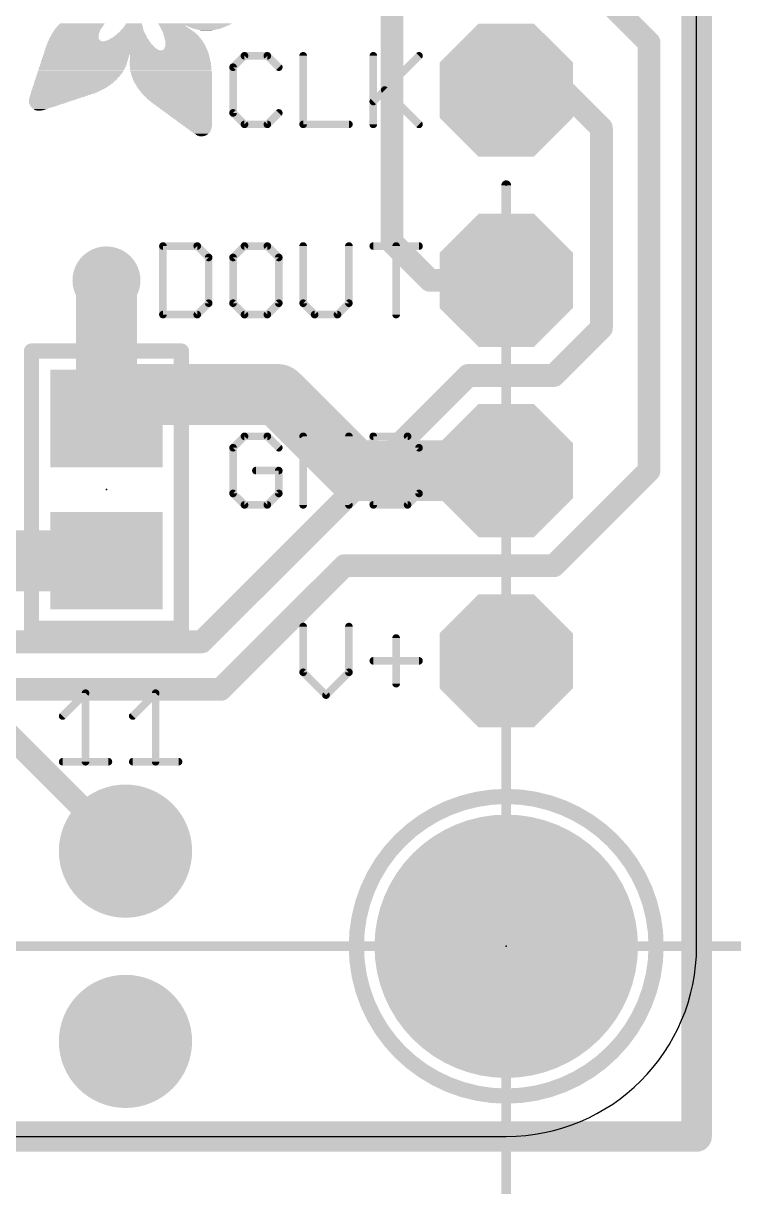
# Model space of a CAD drawing. Extents: x -11.4 to 63.7, y -19.8 to 38.7.
# Drawn here: x 41.82 to 51.3, y -0.67 to 14.86 of the extents above; entities that cross this region are included whole.
import ezdxf

# ---------------------------------------------------------------- set-up
doc = ezdxf.new("R2010")
doc.units = 0
for name, color, linetype in [('1', 12, 'CONTINUOUS'), ('16', 132, 'CONTINUOUS'), ('17', 110, 'CONTINUOUS'), ('18', 110, 'CONTINUOUS'), ('20', 53, 'CONTINUOUS'), ('21', 40, 'CONTINUOUS'), ('23', 53, 'CONTINUOUS'), ('47', 253, 'CONTINUOUS')]:
    doc.layers.add(name, color=color, linetype=linetype)

# ---------------------------------------------------------------- blocks, each defined once
blk = doc.blocks.new('RECT')
blk.add_solid([(-0.5, -0.5), (0.5, -0.5), (-0.5, 0.5), (0.5, 0.5)])
blk = doc.blocks.new('ROUNDP')
at = {"const_width": 0.5}
blk.add_lwpolyline([(0, -0.25, 1), (0, 0.25, 1), (0, -0.25)], format="xyb", dxfattribs=at)
blk = doc.blocks.new('OCTAGONP')
at = {"const_width": 0.5}
blk.add_lwpolyline([(-0.25, -0.1036), (-0.25, 0.1036), (-0.1036, 0.25), (0.1036, 0.25), (0.25, 0.1036), (0.25, -0.1036), (0.1036, -0.25), (-0.1036, -0.25), (-0.25, -0.1036), (-0.25, 0.1036)], dxfattribs=at)
blk = doc.blocks.new('ROUNDV')
at = {"const_width": 0.5}
blk.add_lwpolyline([(0, -0.25, 1), (0, 0.25, 1), (0, -0.25)], format="xyb", dxfattribs=at)

msp = doc.modelspace()

# ---------------------------------------------------------------- linework, layer by layer
at = {"layer": '1'}
for points, const_width in [([(50.8, 25.4), (50.8, 0)], 0.4064), ([(42.926, 10.094), (42.926, 11.43)], 0.8128), ([(43.114, 9.906), (42.926, 10.094)], 0.8128), ([(45.212, 9.906), (43.114, 9.906)], 0.8128), ([(46.228, 8.89), (45.212, 9.906)], 0.8128), ([(43.114, 9.906), (43.114, 9.586)], 0.3048), ([(43.114, 9.586), (42.926, 9.586)], 0.3048), ([(48.26, 8.89), (46.228, 8.89)], 0.8128), ([(41.275, 7.686), (42.926, 7.686)], 0.8128), ([(41.148, 5.842), (43.18, 3.81)], 0.3048), ([(50.8, 0), (0, 0)], 0.4064)]:
    msp.add_lwpolyline(points, dxfattribs=dict(at, const_width=const_width))
for points, const_width in [([(43.1292, 11.43, 1), (42.7228, 11.43)], 0.4064), ([(43.0697, 10.2377, 1), (42.7823, 9.9503)], 0.4064), ([(42.7228, 10.094, 1), (43.1292, 10.094)], 0.4064), ([(43.114, 10.1092, 1), (43.114, 9.7028)], 0.4064), ([(42.9703, 9.7623, 1), (43.2577, 10.0497)], 0.4064), ([(45.3557, 10.0497, 1), (45.0683, 9.7623)], 0.4064), ([(45.212, 9.7028, 1), (45.212, 10.1092)], 0.4064), ([(43.1902, 9.906, 1), (43.0378, 9.906)], 0.1524), ([(42.926, 9.6622, 1), (42.926, 9.5098)], 0.1524), ([(43.0378, 9.586, 1), (43.1902, 9.586)], 0.1524), ([(43.114, 9.5098, 1), (43.114, 9.6622)], 0.1524), ([(46.228, 9.0932, 1), (46.228, 8.6868)], 0.4064), ([(46.0843, 8.7463, 1), (46.3717, 9.0337)], 0.4064), ([(48.26, 8.6868, 1), (48.26, 9.0932)], 0.4064), ([(42.926, 7.4828, 1), (42.926, 7.8892)], 0.4064), ([(43.1261, 3.7561, 1), (43.2339, 3.8639)], 0.1524), ([(50.8, -0.1016, 1), (50.8, 0.1016)], 0.2032), ([(50.6984, 0, 1), (50.9016, 0)], 0.2032)]:
    msp.add_lwpolyline(points, format="xyb", dxfattribs=dict(at, const_width=const_width))
at = {"layer": '16', "const_width": 0.3048}
for points in [[(50.8, 0), (50.8, 25.4)], [(46.736, 17.526), (46.736, 11.938)], [(48.26, 16.51), (50.165, 14.605)], [(50.165, 14.605), (50.165, 8.89)], [(49.022, 13.97), (48.26, 13.97)], [(49.53, 13.462), (49.022, 13.97)], [(49.53, 10.795), (49.53, 13.462)], [(46.736, 11.938), (47.244, 11.43)], [(47.244, 11.43), (48.26, 11.43)], [(48.895, 10.16), (49.53, 10.795)], [(47.752, 10.16), (44.196, 6.604)], [(47.752, 10.16), (48.895, 10.16)], [(50.165, 8.89), (48.895, 7.62)], [(46.101, 7.62), (44.45, 5.969)], [(48.895, 7.62), (46.101, 7.62)], [(44.196, 6.604), (5.969, 6.604)], [(44.45, 5.969), (5.334, 5.969)], [(0, 0), (50.8, 0)]]:
    msp.add_lwpolyline(points, dxfattribs=at)
at = {"layer": '16', "const_width": 0.1524}
for points in [[(50.2412, 14.605, 1), (50.0888, 14.605)], [(50.1111, 14.5511, 1), (50.2189, 14.6589)], [(48.26, 14.0462, 1), (48.26, 13.8938)], [(49.0759, 14.0239, 1), (48.9681, 13.9161)], [(49.022, 13.8938, 1), (49.022, 14.0462)], [(49.6062, 13.462, 1), (49.4538, 13.462)], [(49.4761, 13.4081, 1), (49.5839, 13.5159)], [(46.7899, 11.9919, 1), (46.6821, 11.8841)], [(46.6598, 11.938, 1), (46.8122, 11.938)], [(47.244, 11.5062, 1), (47.244, 11.3538)], [(47.1901, 11.3761, 1), (47.2979, 11.4839)], [(48.26, 11.3538, 1), (48.26, 11.5062)], [(49.5839, 10.7411, 1), (49.4761, 10.8489)], [(49.4538, 10.795, 1), (49.6062, 10.795)], [(47.752, 10.2362, 1), (47.752, 10.0838)], [(47.8059, 10.1061, 1), (47.6981, 10.2139)], [(48.8411, 10.2139, 1), (48.9489, 10.1061)], [(48.895, 10.0838, 1), (48.895, 10.2362)], [(50.2189, 8.8361, 1), (50.1111, 8.9439)], [(50.0888, 8.89, 1), (50.2412, 8.89)], [(46.101, 7.6962, 1), (46.101, 7.5438)], [(46.1549, 7.5661, 1), (46.0471, 7.6739)], [(48.895, 7.5438, 1), (48.895, 7.6962)], [(48.8411, 7.6739, 1), (48.9489, 7.5661)], [(44.1421, 6.6579, 1), (44.2499, 6.5501)], [(44.196, 6.5278, 1), (44.196, 6.6802)], [(44.3961, 6.0229, 1), (44.5039, 5.9151)], [(44.45, 5.8928, 1), (44.45, 6.0452)], [(50.7238, 0, 1), (50.8762, 0)], [(50.8, -0.0762, 1), (50.8, 0.0762)]]:
    msp.add_lwpolyline(points, format="xyb", dxfattribs=at)
at = {"layer": '20'}
for p, q in [((50.8, 2.54), (50.8, 22.86)), ((2.54, 0), (48.26, 0))]:
    msp.add_line(p, q, dxfattribs=at)
msp.add_arc((48.26, 2.54), 2.54, 270, 0, dxfattribs=at)
at = {"layer": '21'}
for points, const_width in [([(44.7678, 14.428), (44.6152, 14.2755)], 0.1016), ([(45.0728, 14.428), (44.7678, 14.428)], 0.1016), ([(45.2254, 14.2755), (45.0728, 14.428)], 0.1016), ([(45.5508, 14.428), (45.5508, 13.5128)], 0.1016), ([(46.4863, 14.428), (46.4863, 13.5128)], 0.1016), ([(46.4863, 13.8179), (47.0964, 14.428)], 0.1016), ([(44.6152, 14.2755), (44.6152, 13.6653)], 0.1016), ([(46.6388, 13.9704), (47.0964, 13.5128)], 0.1016), ([(44.6152, 13.6653), (44.7678, 13.5128)], 0.1016), ([(45.0728, 13.5128), (45.2254, 13.6653)], 0.1016), ([(44.7678, 13.5128), (45.0728, 13.5128)], 0.1016), ([(45.5508, 13.5128), (46.1609, 13.5128)], 0.1016), ([(43.6797, 11.888), (43.6797, 10.9728)], 0.1016), ([(44.1373, 11.888), (43.6797, 11.888)], 0.1016), ([(44.2898, 11.7355), (44.1373, 11.888)], 0.1016), ([(44.7678, 11.888), (44.6152, 11.7355)], 0.1016), ([(45.0728, 11.888), (44.7678, 11.888)], 0.1016), ([(45.2254, 11.7355), (45.0728, 11.888)], 0.1016), ([(45.5508, 11.888), (45.5508, 11.1253)], 0.1016), ([(46.1609, 11.1253), (46.1609, 11.888)], 0.1016), ([(46.4863, 11.888), (47.0964, 11.888)], 0.1016), ([(46.7913, 10.9728), (46.7913, 11.888)], 0.1016), ([(44.2898, 11.1253), (44.2898, 11.7355)], 0.1016), ([(44.6152, 11.7355), (44.6152, 11.1253)], 0.1016), ([(45.2254, 11.1253), (45.2254, 11.7355)], 0.1016), ([(44.1373, 10.9728), (44.2898, 11.1253)], 0.1016), ([(44.6152, 11.1253), (44.7678, 10.9728)], 0.1016), ([(45.0728, 10.9728), (45.2254, 11.1253)], 0.1016), ([(45.5508, 11.1253), (45.7033, 10.9728)], 0.1016), ([(46.0084, 10.9728), (46.1609, 11.1253)], 0.1016), ([(43.6797, 10.9728), (44.1373, 10.9728)], 0.1016), ([(44.7678, 10.9728), (45.0728, 10.9728)], 0.1016), ([(45.7033, 10.9728), (46.0084, 10.9728)], 0.1016), ([(41.926, 10.486), (43.926, 10.486)], 0.2032), ([(41.926, 6.786), (41.926, 10.486)], 0.2032), ([(43.926, 10.486), (43.926, 6.786)], 0.2032), ([(44.7678, 9.348), (44.6152, 9.1955)], 0.1016), ([(45.0728, 9.348), (44.7678, 9.348)], 0.1016), ([(45.2254, 9.1955), (45.0728, 9.348)], 0.1016), ([(45.5508, 8.4328), (45.5508, 9.348)], 0.1016), ([(45.5508, 9.348), (46.1609, 8.4328)], 0.1016), ([(46.1609, 8.4328), (46.1609, 9.348)], 0.1016), ([(46.4863, 9.348), (46.4863, 8.4328)], 0.1016), ([(46.9439, 9.348), (46.4863, 9.348)], 0.1016), ([(47.0964, 9.1955), (46.9439, 9.348)], 0.1016), ([(44.6152, 9.1955), (44.6152, 8.5853)], 0.1016), ([(47.0964, 8.5853), (47.0964, 9.1955)], 0.1016), ([(45.2254, 8.8904), (44.9203, 8.8904)], 0.1016), ([(45.2254, 8.5853), (45.2254, 8.8904)], 0.1016), ([(44.6152, 8.5853), (44.7678, 8.4328)], 0.1016), ([(45.0728, 8.4328), (45.2254, 8.5853)], 0.1016), ([(46.9439, 8.4328), (47.0964, 8.5853)], 0.1016), ([(44.7678, 8.4328), (45.0728, 8.4328)], 0.1016), ([(46.4863, 8.4328), (46.9439, 8.4328)], 0.1016), ([(43.926, 6.786), (41.926, 6.786)], 0.2032), ([(45.5508, 6.808), (45.5508, 6.1979)], 0.1016), ([(46.1609, 6.1979), (46.1609, 6.808)], 0.1016), ([(46.7913, 6.6555), (46.7913, 6.0453)], 0.1016), ([(46.4863, 6.3504), (47.0964, 6.3504)], 0.1016), ([(45.5508, 6.1979), (45.8558, 5.8928)], 0.1016), ([(45.8558, 5.8928), (46.1609, 6.1979)], 0.1016), ([(42.3418, 5.6139), (42.6469, 5.919)], 0.1016), ([(42.6469, 5.919), (42.6469, 5.0038)], 0.1016), ([(43.2773, 5.6139), (43.5824, 5.919)], 0.1016), ([(43.5824, 5.919), (43.5824, 5.0038)], 0.1016), ([(42.3418, 5.0038), (42.9519, 5.0038)], 0.1016), ([(43.2773, 5.0038), (43.8874, 5.0038)], 0.1016)]:
    msp.add_lwpolyline(points, dxfattribs=dict(at, const_width=const_width))
for points, const_width in [([(44.7678, 14.4534, 1), (44.7678, 14.4026)], 0.0508), ([(44.7857, 14.41, 1), (44.7498, 14.4459)], 0.0508), ([(45.0908, 14.4459, 1), (45.0549, 14.41)], 0.0508), ([(45.0728, 14.4026, 1), (45.0728, 14.4534)], 0.0508), ([(45.5762, 14.428, 1), (45.5254, 14.428)], 0.0508), ([(46.5117, 14.428, 1), (46.4609, 14.428)], 0.0508), ([(47.1144, 14.41, 1), (47.0784, 14.4459)], 0.0508), ([(44.6406, 14.2755, 1), (44.5898, 14.2755)], 0.0508), ([(44.5973, 14.2934, 1), (44.6332, 14.2575)], 0.0508), ([(45.2074, 14.2575, 1), (45.2433, 14.2934)], 0.0508), ([(46.6568, 13.9884, 1), (46.6208, 13.9524)], 0.0508), ([(46.4683, 13.8358, 1), (46.5042, 13.7999)], 0.0508), ([(44.5898, 13.6653, 1), (44.6406, 13.6653)], 0.0508), ([(44.6332, 13.6833, 1), (44.5973, 13.6474)], 0.0508), ([(45.2433, 13.6474, 1), (45.2074, 13.6833)], 0.0508), ([(44.7678, 13.5382, 1), (44.7678, 13.4874)], 0.0508), ([(44.7498, 13.4948, 1), (44.7857, 13.5308)], 0.0508), ([(45.0549, 13.5308, 1), (45.0908, 13.4948)], 0.0508), ([(45.0728, 13.4874, 1), (45.0728, 13.5382)], 0.0508), ([(45.5508, 13.5382, 1), (45.5508, 13.4874)], 0.0508), ([(45.5254, 13.5128, 1), (45.5762, 13.5128)], 0.0508), ([(46.1609, 13.4874, 1), (46.1609, 13.5382)], 0.0508), ([(46.4609, 13.5128, 1), (46.5117, 13.5128)], 0.0508), ([(47.0784, 13.4948, 1), (47.1144, 13.5308)], 0.0508), ([(43.7051, 11.888, 1), (43.6543, 11.888)], 0.0508), ([(43.6797, 11.9134, 1), (43.6797, 11.8626)], 0.0508), ([(44.1553, 11.9059, 1), (44.1194, 11.87)], 0.0508), ([(44.1373, 11.8626, 1), (44.1373, 11.9134)], 0.0508), ([(44.7678, 11.9134, 1), (44.7678, 11.8626)], 0.0508), ([(44.7857, 11.87, 1), (44.7498, 11.9059)], 0.0508), ([(45.0908, 11.9059, 1), (45.0549, 11.87)], 0.0508), ([(45.0728, 11.8626, 1), (45.0728, 11.9134)], 0.0508), ([(45.5762, 11.888, 1), (45.5254, 11.888)], 0.0508), ([(46.1863, 11.888, 1), (46.1355, 11.888)], 0.0508), ([(46.4863, 11.9134, 1), (46.4863, 11.8626)], 0.0508), ([(46.8167, 11.888, 1), (46.7659, 11.888)], 0.0508), ([(47.0964, 11.8626, 1), (47.0964, 11.9134)], 0.0508), ([(44.3152, 11.7355, 1), (44.2644, 11.7355)], 0.0508), ([(44.2719, 11.7175, 1), (44.3078, 11.7534)], 0.0508), ([(44.6406, 11.7355, 1), (44.5898, 11.7355)], 0.0508), ([(44.5973, 11.7534, 1), (44.6332, 11.7175)], 0.0508), ([(45.2508, 11.7355, 1), (45.2, 11.7355)], 0.0508), ([(45.2074, 11.7175, 1), (45.2433, 11.7534)], 0.0508), ([(44.2644, 11.1253, 1), (44.3152, 11.1253)], 0.0508), ([(44.3078, 11.1074, 1), (44.2719, 11.1433)], 0.0508), ([(44.5898, 11.1253, 1), (44.6406, 11.1253)], 0.0508), ([(44.6332, 11.1433, 1), (44.5973, 11.1074)], 0.0508), ([(45.2, 11.1253, 1), (45.2508, 11.1253)], 0.0508), ([(45.2433, 11.1074, 1), (45.2074, 11.1433)], 0.0508), ([(45.5687, 11.1433, 1), (45.5328, 11.1074)], 0.0508), ([(45.5254, 11.1253, 1), (45.5762, 11.1253)], 0.0508), ([(46.1355, 11.1253, 1), (46.1863, 11.1253)], 0.0508), ([(46.1788, 11.1074, 1), (46.1429, 11.1433)], 0.0508), ([(43.6797, 10.9982, 1), (43.6797, 10.9474)], 0.0508), ([(43.6543, 10.9728, 1), (43.7051, 10.9728)], 0.0508), ([(44.1194, 10.9908, 1), (44.1553, 10.9548)], 0.0508), ([(44.1373, 10.9474, 1), (44.1373, 10.9982)], 0.0508), ([(44.7678, 10.9982, 1), (44.7678, 10.9474)], 0.0508), ([(44.7498, 10.9548, 1), (44.7857, 10.9908)], 0.0508), ([(45.0549, 10.9908, 1), (45.0908, 10.9548)], 0.0508), ([(45.0728, 10.9474, 1), (45.0728, 10.9982)], 0.0508), ([(45.7033, 10.9982, 1), (45.7033, 10.9474)], 0.0508), ([(45.6853, 10.9548, 1), (45.7212, 10.9908)], 0.0508), ([(45.9904, 10.9908, 1), (46.0263, 10.9548)], 0.0508), ([(46.0084, 10.9474, 1), (46.0084, 10.9982)], 0.0508), ([(46.7659, 10.9728, 1), (46.8167, 10.9728)], 0.0508), ([(41.926, 10.5368, 1), (41.926, 10.4352)], 0.1016), ([(41.9768, 10.486, 1), (41.8752, 10.486)], 0.1016), ([(43.9768, 10.486, 1), (43.8752, 10.486)], 0.1016), ([(43.926, 10.4352, 1), (43.926, 10.5368)], 0.1016), ([(44.7678, 9.3734, 1), (44.7678, 9.3226)], 0.0508), ([(44.7857, 9.33, 1), (44.7498, 9.3659)], 0.0508), ([(45.0908, 9.3659, 1), (45.0549, 9.33)], 0.0508), ([(45.0728, 9.3226, 1), (45.0728, 9.3734)], 0.0508), ([(45.5719, 9.3621, 1), (45.5296, 9.3339)], 0.0508), ([(45.5762, 9.348, 1), (45.5254, 9.348)], 0.0508), ([(46.1863, 9.348, 1), (46.1355, 9.348)], 0.0508), ([(46.5117, 9.348, 1), (46.4609, 9.348)], 0.0508), ([(46.4863, 9.3734, 1), (46.4863, 9.3226)], 0.0508), ([(46.9618, 9.3659, 1), (46.9259, 9.33)], 0.0508), ([(46.9439, 9.3226, 1), (46.9439, 9.3734)], 0.0508), ([(44.6406, 9.1955, 1), (44.5898, 9.1955)], 0.0508), ([(44.5973, 9.2134, 1), (44.6332, 9.1775)], 0.0508), ([(45.2074, 9.1775, 1), (45.2433, 9.2134)], 0.0508), ([(47.1218, 9.1955, 1), (47.071, 9.1955)], 0.0508), ([(47.0784, 9.1775, 1), (47.1144, 9.2134)], 0.0508), ([(44.9203, 8.9158, 1), (44.9203, 8.865)], 0.0508), ([(45.2508, 8.8904, 1), (45.2, 8.8904)], 0.0508), ([(45.2254, 8.865, 1), (45.2254, 8.9158)], 0.0508), ([(44.5898, 8.5853, 1), (44.6406, 8.5853)], 0.0508), ([(44.6332, 8.6033, 1), (44.5973, 8.5674)], 0.0508), ([(45.2, 8.5853, 1), (45.2508, 8.5853)], 0.0508), ([(45.2433, 8.5674, 1), (45.2074, 8.6033)], 0.0508), ([(47.071, 8.5853, 1), (47.1218, 8.5853)], 0.0508), ([(47.1144, 8.5674, 1), (47.0784, 8.6033)], 0.0508), ([(44.7678, 8.4582, 1), (44.7678, 8.4074)], 0.0508), ([(44.7498, 8.4148, 1), (44.7857, 8.4508)], 0.0508), ([(45.0549, 8.4508, 1), (45.0908, 8.4148)], 0.0508), ([(45.0728, 8.4074, 1), (45.0728, 8.4582)], 0.0508), ([(45.5254, 8.4328, 1), (45.5762, 8.4328)], 0.0508), ([(46.1355, 8.4328, 1), (46.1863, 8.4328)], 0.0508), ([(46.1397, 8.4187, 1), (46.182, 8.4469)], 0.0508), ([(46.4863, 8.4582, 1), (46.4863, 8.4074)], 0.0508), ([(46.4609, 8.4328, 1), (46.5117, 8.4328)], 0.0508), ([(46.9259, 8.4508, 1), (46.9618, 8.4148)], 0.0508), ([(46.9439, 8.4074, 1), (46.9439, 8.4582)], 0.0508), ([(41.926, 6.8368, 1), (41.926, 6.7352)], 0.1016), ([(41.8752, 6.786, 1), (41.9768, 6.786)], 0.1016), ([(43.8752, 6.786, 1), (43.9768, 6.786)], 0.1016), ([(43.926, 6.7352, 1), (43.926, 6.8368)], 0.1016), ([(45.5762, 6.808, 1), (45.5254, 6.808)], 0.0508), ([(46.1863, 6.808, 1), (46.1355, 6.808)], 0.0508), ([(46.8167, 6.6555, 1), (46.7659, 6.6555)], 0.0508), ([(46.4863, 6.3758, 1), (46.4863, 6.325)], 0.0508), ([(47.0964, 6.325, 1), (47.0964, 6.3758)], 0.0508), ([(45.5687, 6.2158, 1), (45.5328, 6.1799)], 0.0508), ([(45.5254, 6.1979, 1), (45.5762, 6.1979)], 0.0508), ([(46.1355, 6.1979, 1), (46.1863, 6.1979)], 0.0508), ([(46.1788, 6.1799, 1), (46.1429, 6.2158)], 0.0508), ([(46.7659, 6.0453, 1), (46.8167, 6.0453)], 0.0508), ([(42.6723, 5.919, 1), (42.6215, 5.919)], 0.0508), ([(42.6648, 5.901, 1), (42.6289, 5.9369)], 0.0508), ([(43.6078, 5.919, 1), (43.557, 5.919)], 0.0508), ([(43.6003, 5.901, 1), (43.5644, 5.9369)], 0.0508), ([(45.8379, 5.9108, 1), (45.8738, 5.8748)], 0.0508), ([(45.8379, 5.8748, 1), (45.8738, 5.9108)], 0.0508), ([(42.3238, 5.6319, 1), (42.3598, 5.596)], 0.0508), ([(43.2594, 5.6319, 1), (43.2953, 5.596)], 0.0508), ([(42.3418, 5.0292, 1), (42.3418, 4.9784)], 0.0508), ([(42.6215, 5.0038, 1), (42.6723, 5.0038)], 0.0508), ([(42.9519, 4.9784, 1), (42.9519, 5.0292)], 0.0508), ([(43.2773, 5.0292, 1), (43.2773, 4.9784)], 0.0508), ([(43.557, 5.0038, 1), (43.6078, 5.0038)], 0.0508), ([(43.8874, 4.9784, 1), (43.8874, 5.0292)], 0.0508), ([(48.26, 0.54, 1), (48.26, 4.54, 1), (48.26, 0.54)], 0.2032)]:
    msp.add_lwpolyline(points, format="xyb", dxfattribs=dict(at, const_width=const_width))
at = {"layer": '23'}
for p in [(48.26, 12.7), (42.926, 8.636), (48.26, 2.54)]:
    msp.add_point(p, dxfattribs=at)
at = {"layer": '47', "const_width": 0.13}
for points in [[(48.26, 12.7), (48.26, -19.73)], [(40.64, 2.54), (63.672, 2.54)]]:
    msp.add_lwpolyline(points, dxfattribs=at)
at = {"layer": '47', "const_width": 0.065}
msp.add_lwpolyline([(48.2925, 12.7, 1), (48.2275, 12.7)], format="xyb", dxfattribs=at)

# ---------------------------------------------------------------- block references
at = {"layer": '1', "xscale": 1.3, "yscale": 1.5, "rotation": 90}
for p in [(42.926, 9.586), (42.926, 7.686)]:
    msp.add_blockref('RECT', p, dxfattribs=at)
at = {"layer": '17'}
for name, p, xscale, yscale in [('OCTAGONP', (48.26, 13.97), 1.778, 1.778), ('OCTAGONP', (48.26, 13.97), 1.778, 1.778), ('OCTAGONP', (48.26, 11.43), 1.778, 1.778), ('OCTAGONP', (48.26, 11.43), 1.778, 1.778), ('OCTAGONP', (48.26, 8.89), 1.778, 1.778), ('OCTAGONP', (48.26, 8.89), 1.778, 1.778), ('OCTAGONP', (48.26, 6.35), 1.778, 1.778), ('OCTAGONP', (48.26, 6.35), 1.778, 1.778), ('ROUNDP', (48.26, 2.54), 3.516, 3.516), ('ROUNDP', (48.26, 2.54), 3.516, 3.516)]:
    msp.add_blockref(name, p, dxfattribs=dict(at, xscale=xscale, yscale=yscale))
at = {"layer": '17', "xscale": 1.778, "yscale": 1.778, "rotation": 90}
for p in [(43.18, 3.81), (43.18, 3.81), (43.18, 1.27), (43.18, 1.27)]:
    msp.add_blockref('ROUNDP', p, dxfattribs=at)
at = {"layer": '18', "xscale": 0.9064, "yscale": 0.9064}
msp.add_blockref('ROUNDV', (42.926, 11.43), dxfattribs=at)
msp.add_blockref('ROUNDV', (42.926, 11.43), dxfattribs=at)
at = {"layer": '21'}
for p, xscale, yscale in [((42.5323, 14.7637), 0.616, 0.0063), ((42.5323, 14.7574), 0.616, 0.0064), ((42.5387, 14.7701), 0.6159, 0.0064), ((42.545, 14.7828), 0.616, 0.0064), ((42.5418, 14.7765), 0.6096, 0.0063), ((42.5513, 14.7892), 0.6159, 0.0063), ((42.5545, 14.7955), 0.6096, 0.0064), ((42.5609, 14.8018), 0.6096, 0.0063), ((42.5672, 14.8146), 0.6096, 0.0063), ((42.5641, 14.8082), 0.6033, 0.0064), ((42.5736, 14.8209), 0.6096, 0.0064), ((42.5768, 14.8273), 0.6033, 0.0063), ((42.5831, 14.8336), 0.6032, 0.0064), ((42.5894, 14.8399), 0.6033, 0.0063), ((42.5958, 14.8463), 0.6032, 0.0064), ((42.599, 14.8527), 0.5969, 0.0063), ((42.6054, 14.859), 0.5969, 0.0064), ((43.2689, 14.7637), 0.3112, 0.0063), ((43.2689, 14.7574), 0.3112, 0.0064), ((43.2721, 14.7701), 0.3048, 0.0064), ((43.2721, 14.7765), 0.2921, 0.0063), ((43.2752, 14.7828), 0.2857, 0.0064), ((43.2784, 14.7892), 0.2794, 0.0063), ((43.2784, 14.7955), 0.2667, 0.0064), ((43.2816, 14.8082), 0.2604, 0.0064), ((43.2816, 14.8018), 0.2604, 0.0063), ((43.2848, 14.8146), 0.254, 0.0063), ((43.2848, 14.8209), 0.2413, 0.0064), ((43.288, 14.8336), 0.2349, 0.0064), ((43.288, 14.8273), 0.2349, 0.0063), ((43.2911, 14.8399), 0.2286, 0.0063), ((43.2912, 14.8527), 0.2159, 0.0063), ((43.2912, 14.8463), 0.2159, 0.0064), ((43.2943, 14.859), 0.2096, 0.0064), ((44.1071, 14.859), 0.9842, 0.0064), ((44.1039, 14.8527), 0.9652, 0.0063), ((44.1008, 14.8463), 0.9589, 0.0064), ((44.0944, 14.8399), 0.9334, 0.0063), ((44.0881, 14.8336), 0.9207, 0.0064), ((43.8055, 14.8273), 0.3429, 0.0063), ((43.8118, 14.8209), 0.3429, 0.0064), ((43.8182, 14.8146), 0.3556, 0.0063), ((43.8277, 14.8082), 0.362, 0.0064), ((43.8309, 14.8018), 0.3683, 0.0063), ((43.8404, 14.7955), 0.3746, 0.0064), ((43.8436, 14.7892), 0.381, 0.0063), ((43.8531, 14.7828), 0.3874, 0.0064), ((43.8563, 14.7765), 0.3937, 0.0063), ((43.8627, 14.7701), 0.3937, 0.0064), ((43.869, 14.7637), 0.4064, 0.0063), ((43.8753, 14.7574), 0.4064, 0.0064), ((44.2659, 14.8273), 0.5397, 0.0063), ((44.2659, 14.8209), 0.5143, 0.0064), ((44.2627, 14.8146), 0.4826, 0.0063), ((44.2659, 14.8082), 0.4509, 0.0064), ((44.2659, 14.8018), 0.4127, 0.0063), ((44.2659, 14.7955), 0.3747, 0.0064), ((44.2659, 14.7892), 0.3365, 0.0063), ((44.2627, 14.7828), 0.2921, 0.0064), ((44.2595, 14.7765), 0.235, 0.0063), ((44.2595, 14.7701), 0.1588, 0.0064), ((42.8276, 14.5987), 1.3843, 0.0063), ((42.8244, 14.6113), 1.3652, 0.0063), ((42.8276, 14.605), 1.3716, 0.0064), ((42.5037, 14.6241), 0.7112, 0.0063), ((42.8244, 14.6177), 1.3526, 0.0064), ((42.4942, 14.6368), 0.6794, 0.0063), ((42.5006, 14.6304), 0.6921, 0.0064), ((42.491, 14.6558), 0.6604, 0.0064), ((42.4942, 14.6494), 0.6668, 0.0063), ((42.4974, 14.6431), 0.6731, 0.0064), ((42.4942, 14.6685), 0.654, 0.0064), ((42.4942, 14.6622), 0.654, 0.0063), ((42.4974, 14.6749), 0.6477, 0.0063), ((42.5006, 14.6875), 0.6413, 0.0063), ((42.5006, 14.6812), 0.6413, 0.0064), ((42.5037, 14.7003), 0.635, 0.0063), ((42.5037, 14.6939), 0.635, 0.0064), ((42.5069, 14.713), 0.6286, 0.0063), ((42.5069, 14.7066), 0.6286, 0.0064), ((42.5132, 14.7193), 0.6287, 0.0064), ((42.5164, 14.732), 0.6223, 0.0064), ((42.5164, 14.7256), 0.6223, 0.0063), ((42.5228, 14.7447), 0.6223, 0.0064), ((42.5228, 14.7384), 0.6223, 0.0063), ((42.526, 14.7511), 0.6159, 0.0063), ((43.199, 14.6241), 0.6033, 0.0063), ((43.2086, 14.6304), 0.5715, 0.0064), ((43.215, 14.6368), 0.5461, 0.0063), ((43.2213, 14.6431), 0.5334, 0.0064), ((43.2245, 14.6494), 0.5143, 0.0063), ((43.2277, 14.6558), 0.4953, 0.0064), ((43.234, 14.6622), 0.4826, 0.0063), ((43.234, 14.6685), 0.4699, 0.0064), ((43.2403, 14.6749), 0.4572, 0.0063), ((43.2403, 14.6812), 0.4445, 0.0064), ((43.2467, 14.6875), 0.4318, 0.0063), ((43.2467, 14.6939), 0.4191, 0.0064), ((43.2499, 14.7003), 0.4127, 0.0063), ((43.2531, 14.7066), 0.3937, 0.0064), ((43.2562, 14.713), 0.3874, 0.0063), ((43.2562, 14.7193), 0.3746, 0.0064), ((43.2594, 14.7256), 0.3683, 0.0063), ((43.2594, 14.732), 0.3556, 0.0064), ((43.2626, 14.7384), 0.3493, 0.0063), ((43.2657, 14.7511), 0.3302, 0.0063), ((43.2657, 14.7447), 0.3302, 0.0064), ((43.8817, 14.7511), 0.4191, 0.0063), ((43.888, 14.7447), 0.4191, 0.0064), ((43.8912, 14.7384), 0.4254, 0.0063), ((43.8944, 14.732), 0.4318, 0.0064), ((43.9039, 14.7256), 0.4382, 0.0063), ((43.9071, 14.7193), 0.4445, 0.0064), ((43.9103, 14.713), 0.4509, 0.0063), ((43.9166, 14.7066), 0.4508, 0.0064), ((43.9198, 14.7003), 0.4572, 0.0063), ((43.923, 14.6939), 0.4635, 0.0064), ((43.9293, 14.6875), 0.4636, 0.0063), ((43.9325, 14.6812), 0.4699, 0.0064), ((43.9325, 14.6749), 0.4699, 0.0063), ((43.9357, 14.6685), 0.4763, 0.0064), ((43.942, 14.6622), 0.4762, 0.0063), ((43.9452, 14.6558), 0.4826, 0.0064), ((43.9484, 14.6494), 0.4889, 0.0063), ((43.9484, 14.6431), 0.4889, 0.0064), ((43.9516, 14.6368), 0.4953, 0.0063), ((43.9642, 14.6113), 0.508, 0.0063), ((43.9642, 14.605), 0.508, 0.0064), ((43.9674, 14.5987), 0.5144, 0.0063), ((43.9579, 14.6304), 0.4953, 0.0064), ((43.9611, 14.6241), 0.5017, 0.0063), ((43.9611, 14.6177), 0.5017, 0.0064), ((42.6593, 14.4463), 1.1494, 0.0063), ((43.1896, 14.4653), 2.1971, 0.0064), ((43.1896, 14.459), 2.1971, 0.0063), ((43.1896, 14.4526), 2.1971, 0.0064), ((43.1895, 14.4844), 2.1844, 0.0063), ((43.1895, 14.478), 2.1844, 0.0064), ((43.1895, 14.4717), 2.1844, 0.0063), ((42.8689, 14.5034), 1.5303, 0.0064), ((43.1896, 14.4971), 2.1717, 0.0063), ((43.1896, 14.4907), 2.1717, 0.0064), ((42.8529, 14.5225), 1.4859, 0.0063), ((42.8561, 14.5161), 1.4923, 0.0064), ((42.8466, 14.5288), 1.4732, 0.0064), ((42.8625, 14.5098), 1.505, 0.0063), ((42.8435, 14.5415), 1.4541, 0.0064), ((42.8467, 14.5352), 1.4605, 0.0063), ((42.8339, 14.5669), 1.4224, 0.0064), ((42.8371, 14.5606), 1.4288, 0.0063), ((42.8403, 14.5542), 1.4351, 0.0064), ((42.8435, 14.5479), 1.4415, 0.0063), ((42.8308, 14.5796), 1.4033, 0.0064), ((42.834, 14.5732), 1.4097, 0.0063), ((42.8276, 14.5923), 1.3843, 0.0064), ((42.8308, 14.586), 1.3907, 0.0063), ((43.7674, 14.4463), 1.0541, 0.0063), ((43.9706, 14.5034), 0.5969, 0.0064), ((43.9769, 14.5098), 0.5842, 0.0063), ((43.9801, 14.5161), 0.5778, 0.0064), ((43.9801, 14.5288), 0.5652, 0.0064), ((43.9801, 14.5225), 0.5652, 0.0063), ((43.977, 14.5479), 0.5461, 0.0063), ((43.9801, 14.5415), 0.5524, 0.0064), ((43.9801, 14.5352), 0.5524, 0.0063), ((43.9706, 14.5923), 0.5207, 0.0064), ((43.9706, 14.586), 0.5207, 0.0063), ((43.9738, 14.5796), 0.5271, 0.0064), ((43.9738, 14.5732), 0.5271, 0.0063), ((43.9769, 14.5669), 0.5334, 0.0064), ((43.9769, 14.5606), 0.5334, 0.0063), ((43.9801, 14.5542), 0.5398, 0.0064), ((42.6085, 14.2939), 1.1494, 0.0063), ((42.6085, 14.2875), 1.1494, 0.0064), ((42.6181, 14.3129), 1.1557, 0.0064), ((42.6149, 14.3066), 1.1493, 0.0063), ((42.6149, 14.3002), 1.1493, 0.0064), ((42.6243, 14.332), 1.1557, 0.0063), ((42.6212, 14.3256), 1.1494, 0.0064), ((42.6212, 14.3193), 1.1494, 0.0063), ((42.6307, 14.351), 1.1557, 0.0064), ((42.6275, 14.3447), 1.1493, 0.0063), ((42.6275, 14.3383), 1.1493, 0.0064), ((42.6339, 14.3701), 1.1494, 0.0063), ((42.6339, 14.3637), 1.1494, 0.0064), ((42.6339, 14.3574), 1.1494, 0.0063), ((42.6403, 14.3891), 1.1493, 0.0064), ((42.6403, 14.3828), 1.1493, 0.0063), ((42.6403, 14.3764), 1.1493, 0.0064), ((42.6466, 14.4082), 1.1494, 0.0063), ((42.6466, 14.4018), 1.1494, 0.0064), ((42.6466, 14.3955), 1.1494, 0.0063), ((42.6498, 14.4145), 1.143, 0.0064), ((42.653, 14.4272), 1.1493, 0.0064), ((42.653, 14.4209), 1.1493, 0.0063), ((42.6593, 14.4399), 1.1494, 0.0064), ((42.6561, 14.4336), 1.143, 0.0063), ((43.7737, 14.3701), 1.0795, 0.0063), ((43.7737, 14.3637), 1.0795, 0.0064), ((43.7737, 14.3574), 1.0795, 0.0063), ((43.7737, 14.351), 1.0795, 0.0064), ((43.7737, 14.3447), 1.0795, 0.0063), ((43.7769, 14.3383), 1.0858, 0.0064), ((43.7769, 14.332), 1.0858, 0.0063), ((43.7769, 14.3256), 1.0858, 0.0064), ((43.7769, 14.3193), 1.0858, 0.0063), ((43.7769, 14.3129), 1.0858, 0.0064), ((43.7769, 14.3066), 1.0858, 0.0063), ((43.7769, 14.3002), 1.0858, 0.0064), ((43.7769, 14.2939), 1.0858, 0.0063), ((43.7706, 14.3828), 1.0731, 0.0063), ((43.7706, 14.3764), 1.0731, 0.0064), ((43.7674, 14.4399), 1.0541, 0.0064), ((43.7674, 14.4336), 1.0541, 0.0063), ((43.7674, 14.4272), 1.0541, 0.0064), ((43.7706, 14.4209), 1.0605, 0.0063), ((43.7706, 14.4145), 1.0605, 0.0064), ((43.7706, 14.4082), 1.0605, 0.0063), ((43.7737, 14.4018), 1.0668, 0.0064), ((43.7737, 14.3955), 1.0668, 0.0063), ((43.7737, 14.3891), 1.0668, 0.0064), ((43.7833, 14.2875), 1.0859, 0.0064), ((42.5355, 14.1415), 1.1049, 0.0063), ((42.5323, 14.1351), 1.0986, 0.0064), ((42.5482, 14.1605), 1.1176, 0.0064), ((42.545, 14.1542), 1.1112, 0.0063), ((42.5419, 14.1478), 1.1049, 0.0064), ((42.5577, 14.1796), 1.124, 0.0063), ((42.5545, 14.1732), 1.1176, 0.0064), ((42.5545, 14.1669), 1.1176, 0.0063), ((42.5673, 14.1986), 1.1303, 0.0064), ((42.5673, 14.1923), 1.1303, 0.0063), ((42.5641, 14.1859), 1.1239, 0.0064), ((42.5768, 14.2177), 1.1367, 0.0063), ((42.5768, 14.2113), 1.1367, 0.0064), ((42.5736, 14.205), 1.1303, 0.0063), ((42.5863, 14.2367), 1.143, 0.0064), ((42.5831, 14.2304), 1.1366, 0.0063), ((42.5831, 14.224), 1.1366, 0.0064), ((42.5958, 14.2558), 1.1494, 0.0063), ((42.5926, 14.2494), 1.143, 0.0064), ((42.5926, 14.2431), 1.143, 0.0063), ((42.599, 14.2621), 1.143, 0.0064), ((42.6022, 14.2748), 1.1493, 0.0064), ((42.6022, 14.2685), 1.1493, 0.0063), ((42.6085, 14.2812), 1.1494, 0.0063), ((43.7833, 14.2812), 1.0859, 0.0063), ((43.7833, 14.2748), 1.0859, 0.0064), ((43.7833, 14.2685), 1.0859, 0.0063), ((43.7833, 14.2621), 1.0859, 0.0064), ((43.7833, 14.2558), 1.0859, 0.0063), ((43.7833, 14.2494), 1.0859, 0.0064), ((43.7833, 14.2431), 1.0859, 0.0063), ((43.7833, 14.2367), 1.0859, 0.0064), ((43.7865, 14.2304), 1.0795, 0.0063), ((43.7865, 14.224), 1.0795, 0.0064), ((43.7896, 14.2177), 1.0858, 0.0063), ((43.7896, 14.2113), 1.0858, 0.0064), ((43.7928, 14.205), 1.0795, 0.0063), ((43.7928, 14.1986), 1.0795, 0.0064), ((43.7928, 14.1923), 1.0795, 0.0063), ((43.7928, 14.1859), 1.0795, 0.0064), ((43.7928, 14.1796), 1.0795, 0.0063), ((43.796, 14.1732), 1.0731, 0.0064), ((43.796, 14.1669), 1.0731, 0.0063), ((43.7991, 14.1605), 1.0668, 0.0064), ((43.7991, 14.1542), 1.0668, 0.0063), ((43.7991, 14.1478), 1.0668, 0.0064), ((43.7991, 14.1415), 1.0668, 0.0063), ((43.8023, 14.1351), 1.0604, 0.0064), ((42.4085, 13.9827), 0.9525, 0.0064), ((42.4021, 13.9764), 0.9398, 0.0063), ((42.4307, 14.0018), 0.9842, 0.0063), ((42.4244, 13.9954), 0.9715, 0.0064), ((42.418, 13.9891), 0.9588, 0.0063), ((42.437, 14.0081), 0.9843, 0.0064), ((42.4529, 14.0272), 1.016, 0.0063), ((42.4466, 14.0208), 1.0033, 0.0064), ((42.4434, 14.0145), 0.997, 0.0063), ((42.4625, 14.0399), 1.0223, 0.0063), ((42.4593, 14.0335), 1.016, 0.0064), ((42.4751, 14.0526), 1.0351, 0.0063), ((42.4719, 14.0462), 1.0287, 0.0064), ((42.4847, 14.0653), 1.0541, 0.0063), ((42.4815, 14.0589), 1.0478, 0.0064), ((42.4942, 14.078), 1.0604, 0.0063), ((42.4911, 14.0716), 1.0541, 0.0064), ((42.5132, 14.1034), 1.0859, 0.0063), ((42.51, 14.097), 1.0795, 0.0064), ((42.5037, 14.0907), 1.0668, 0.0063), ((42.5006, 14.0843), 1.0605, 0.0064), ((42.5228, 14.1161), 1.0922, 0.0063), ((42.5196, 14.1097), 1.0858, 0.0064), ((42.5323, 14.1288), 1.0986, 0.0063), ((42.526, 14.1224), 1.0859, 0.0064), ((43.8023, 14.1288), 1.0604, 0.0063), ((43.8055, 14.1224), 1.0541, 0.0064), ((43.8055, 14.1161), 1.0541, 0.0063), ((43.8055, 14.1097), 1.0541, 0.0064), ((43.8087, 14.1034), 1.0477, 0.0063), ((43.8087, 14.097), 1.0477, 0.0064), ((43.8118, 14.0907), 1.0414, 0.0063), ((43.8118, 14.0843), 1.0414, 0.0064), ((43.815, 14.078), 1.035, 0.0063), ((43.815, 14.0716), 1.035, 0.0064), ((43.8182, 14.0653), 1.0287, 0.0063), ((43.8182, 14.0589), 1.0287, 0.0064), ((43.8214, 14.0526), 1.0223, 0.0063), ((43.8245, 14.0462), 1.016, 0.0064), ((43.8245, 14.0399), 1.016, 0.0063), ((43.8277, 14.0335), 1.0096, 0.0064), ((43.8277, 14.0272), 1.0096, 0.0063), ((43.8309, 14.0208), 1.0033, 0.0064), ((43.8341, 14.0145), 0.9969, 0.0063), ((43.8341, 14.0081), 0.9969, 0.0064), ((43.8372, 14.0018), 0.9906, 0.0063), ((43.8404, 13.9954), 0.9842, 0.0064), ((43.8404, 13.9891), 0.9842, 0.0063), ((43.8436, 13.9827), 0.9779, 0.0064), ((43.8468, 13.9764), 0.9715, 0.0063), ((42.2116, 13.8494), 0.635, 0.0063), ((42.2021, 13.843), 0.616, 0.0064), ((42.1926, 13.8367), 0.5969, 0.0063), ((42.1735, 13.8239), 0.5588, 0.0063), ((42.2212, 13.8557), 0.6541, 0.0064), ((42.1831, 13.8303), 0.5779, 0.0064), ((42.272, 13.8875), 0.7429, 0.0063), ((42.2529, 13.8748), 0.7048, 0.0063), ((42.2434, 13.8684), 0.6858, 0.0064), ((42.2339, 13.862), 0.6667, 0.0063), ((42.2625, 13.8811), 0.7239, 0.0064), ((42.2846, 13.8938), 0.7557, 0.0064), ((42.3037, 13.9065), 0.7938, 0.0064), ((42.2942, 13.9002), 0.7747, 0.0063), ((42.3259, 13.9192), 0.8255, 0.0064), ((42.3164, 13.9129), 0.8064, 0.0063), ((42.3355, 13.9256), 0.8445, 0.0063), ((42.364, 13.9446), 0.889, 0.0064), ((42.3545, 13.9383), 0.87, 0.0063), ((42.3482, 13.9319), 0.8573, 0.0064), ((42.3799, 13.9573), 0.908, 0.0064), ((42.3863, 13.9637), 0.9207, 0.0063), ((42.3736, 13.951), 0.8953, 0.0063), ((42.3957, 13.97), 0.9271, 0.0064), ((43.8499, 13.97), 0.9652, 0.0064), ((43.8499, 13.9637), 0.9652, 0.0063), ((43.8531, 13.9573), 0.9588, 0.0064), ((43.8563, 13.951), 0.9525, 0.0063), ((43.8595, 13.9446), 0.9461, 0.0064), ((43.8626, 13.9383), 0.9398, 0.0063), ((43.8626, 13.9319), 0.9398, 0.0064), ((43.8658, 13.9256), 0.9334, 0.0063), ((43.869, 13.9192), 0.9271, 0.0064), ((43.8722, 13.9129), 0.9207, 0.0063), ((43.8753, 13.9065), 0.9144, 0.0064), ((43.8785, 13.9002), 0.908, 0.0063), ((43.8817, 13.8938), 0.9017, 0.0064), ((43.8849, 13.8875), 0.8953, 0.0063), ((43.888, 13.8811), 0.889, 0.0064), ((43.8912, 13.8748), 0.8826, 0.0063), ((43.8944, 13.8684), 0.8763, 0.0064), ((43.8976, 13.862), 0.8699, 0.0063), ((43.9007, 13.8557), 0.8636, 0.0064), ((43.9039, 13.8494), 0.8572, 0.0063), ((43.9071, 13.843), 0.8509, 0.0064), ((43.9103, 13.8367), 0.8445, 0.0063), ((43.9166, 13.8303), 0.8318, 0.0064), ((43.9198, 13.8239), 0.8255, 0.0063), ((42.1608, 13.8176), 0.5334, 0.0064), ((42.1545, 13.8113), 0.5207, 0.0063), ((42.1354, 13.7986), 0.4826, 0.0063), ((42.1259, 13.7922), 0.4636, 0.0064), ((42.1418, 13.8049), 0.4953, 0.0064), ((42.1196, 13.7858), 0.4381, 0.0063), ((42.1069, 13.7795), 0.4127, 0.0064), ((42.0941, 13.7668), 0.3747, 0.0064), ((42.1037, 13.7732), 0.3937, 0.0063), ((42.0847, 13.7605), 0.3429, 0.0063), ((42.0783, 13.7541), 0.3302, 0.0064), ((42.0688, 13.7477), 0.2985, 0.0063), ((42.0656, 13.7414), 0.2794, 0.0064), ((42.056, 13.7351), 0.2477, 0.0063), ((42.0497, 13.7287), 0.2222, 0.0064), ((42.0434, 13.7224), 0.1969, 0.0063), ((42.0402, 13.716), 0.1651, 0.0064), ((42.0339, 13.7096), 0.1397, 0.0063), ((42.0275, 13.7033), 0.1016, 0.0064), ((42.0275, 13.697), 0.0635, 0.0063), ((43.923, 13.8176), 0.8191, 0.0064), ((43.9261, 13.8113), 0.8128, 0.0063), ((43.9325, 13.8049), 0.8001, 0.0064), ((43.9357, 13.7986), 0.7937, 0.0063), ((43.9388, 13.7922), 0.7874, 0.0064), ((43.9452, 13.7858), 0.7747, 0.0063), ((43.9484, 13.7795), 0.7683, 0.0064), ((43.9515, 13.7732), 0.762, 0.0063), ((43.9579, 13.7668), 0.7493, 0.0064), ((43.9611, 13.7605), 0.7429, 0.0063), ((43.9642, 13.7541), 0.7366, 0.0064), ((43.9706, 13.7477), 0.7239, 0.0063), ((43.9738, 13.7414), 0.7175, 0.0064), ((43.9801, 13.7351), 0.7048, 0.0063), ((43.9833, 13.7287), 0.6985, 0.0064), ((43.9865, 13.7224), 0.6921, 0.0063), ((43.9928, 13.716), 0.6794, 0.0064), ((43.996, 13.7096), 0.6731, 0.0063), ((43.9992, 13.7033), 0.6667, 0.0064), ((44.0055, 13.697), 0.654, 0.0063), ((44.0087, 13.6906), 0.6477, 0.0064), ((44.0119, 13.6843), 0.6413, 0.0063), ((44.0182, 13.6779), 0.6286, 0.0064), ((44.0214, 13.6715), 0.6223, 0.0063), ((44.0277, 13.6652), 0.6096, 0.0064), ((44.0309, 13.6589), 0.6032, 0.0063), ((44.0341, 13.6525), 0.5969, 0.0064), ((44.0404, 13.6462), 0.5842, 0.0063), ((44.0436, 13.6398), 0.5778, 0.0064), ((44.0468, 13.6334), 0.5715, 0.0063), ((44.0531, 13.6271), 0.5588, 0.0064), ((44.0563, 13.6208), 0.5524, 0.0063), ((44.0595, 13.6144), 0.5461, 0.0064), ((44.0658, 13.6081), 0.5334, 0.0063), ((44.069, 13.6017), 0.527, 0.0064), ((44.0754, 13.5953), 0.5143, 0.0063), ((44.0785, 13.589), 0.508, 0.0064), ((44.0817, 13.5827), 0.5016, 0.0063), ((44.0881, 13.5763), 0.4889, 0.0064), ((44.0912, 13.57), 0.4826, 0.0063), ((44.0944, 13.5636), 0.4762, 0.0064), ((44.1008, 13.5572), 0.4635, 0.0063), ((44.1039, 13.5509), 0.4572, 0.0064), ((44.1071, 13.5446), 0.4508, 0.0063), ((44.1135, 13.5382), 0.4381, 0.0064), ((44.1166, 13.5319), 0.4318, 0.0063), ((44.123, 13.5255), 0.4191, 0.0064), ((44.1262, 13.5191), 0.4127, 0.0063), ((44.1293, 13.5128), 0.4064, 0.0064), ((44.1357, 13.5065), 0.3937, 0.0063), ((44.1389, 13.5001), 0.3873, 0.0064), ((44.142, 13.4938), 0.381, 0.0063), ((44.1484, 13.4874), 0.3683, 0.0064), ((44.1516, 13.4811), 0.3619, 0.0063), ((44.1579, 13.4747), 0.3492, 0.0064), ((44.1579, 13.4684), 0.3366, 0.0063), ((44.1611, 13.462), 0.3302, 0.0064), ((44.1675, 13.4557), 0.3175, 0.0063), ((44.1706, 13.4493), 0.3112, 0.0064), ((44.1706, 13.443), 0.2984, 0.0063), ((44.177, 13.4366), 0.2857, 0.0064), ((44.1801, 13.4303), 0.2794, 0.0063), ((44.1802, 13.4239), 0.2667, 0.0064), ((44.1865, 13.4176), 0.254, 0.0063), ((44.1865, 13.4112), 0.2413, 0.0064), ((44.1928, 13.4049), 0.2286, 0.0063), ((44.1928, 13.3985), 0.2159, 0.0064), ((44.196, 13.3922), 0.1968, 0.0063), ((44.1928, 13.3858), 0.1778, 0.0064), ((44.196, 13.3795), 0.1588, 0.0063), ((44.1928, 13.3731), 0.1397, 0.0064), ((44.196, 13.3668), 0.1206, 0.0063), ((44.196, 13.3604), 0.0826, 0.0064), ((44.1928, 13.3541), 0.0508, 0.0063)]:
    msp.add_blockref('RECT', p, dxfattribs=dict(at, xscale=xscale, yscale=yscale))

doc.saveas('drawing.dxf')
